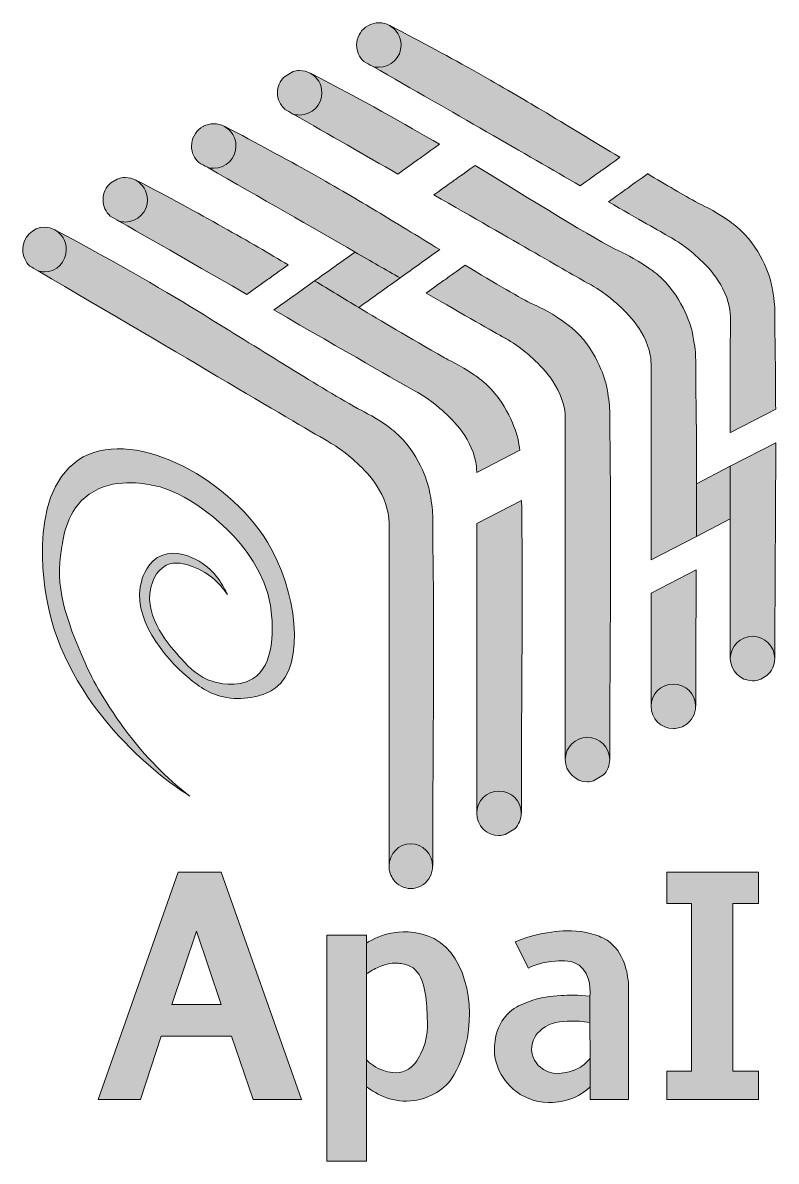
# Model space of a CAD drawing. Header units: inches. Extents: x 106.9 to 148.4, y -122.1 to -59.4.
import ezdxf

# ---------------------------------------------------------------- set-up
doc = ezdxf.new("R2010")
doc.units = ezdxf.units.IN
doc.header["$MEASUREMENT"] = 0
doc.layers.add('Layer 1', color=7, linetype='Continuous')

# ---------------------------------------------------------------- blocks, each defined once
blk = doc.blocks.new('block 3')
at = {"layer": 'Layer 1', "true_color": 0x000000}
h = blk.add_hatch(color=18, dxfattribs=at)
h.dxf.hatch_style = 2
h.paths.add_polyline_path([(117.835, -106.159), (122.273, -118.655), (119.599, -118.655), (118.421, -115.169), (114.54, -115.169), (113.408, -118.655), (111.073, -118.655), (115.482, -106.159)])
h.paths.add_polyline_path([(117.835, -113.423), (116.481, -109.394), (115.13, -113.423)])
h = blk.add_hatch(color=18, dxfattribs=at)
h.dxf.hatch_style = 2
h.paths.add_polyline_path([(147.437, -117.095), (147.437, -118.655), (142.382, -118.655), (142.382, -117.095), (143.733, -117.095), (143.733, -107.867), (142.382, -107.867), (142.382, -106.159), (147.437, -106.159), (147.437, -107.867), (146.026, -107.867), (146.026, -117.095)])
h = blk.add_hatch(color=18, dxfattribs=at)
h.dxf.hatch_style = 2
edge = h.paths.add_edge_path()
edge.add_spline(control_points=[(129.565, -109.807), (131.467, -110.816), (131.918, -113.934), (131.181, -116.125), (130.849, -117.117), (130.493, -117.617), (130.239, -117.861), (129.562, -118.51), (128.775, -118.669), (128.475, -118.715), (127.35, -118.88), (126.411, -118.383), (125.847, -117.96), (125.847, -117.96), (125.847, -116.471), (125.847, -116.471), (126.044, -116.676), (126.355, -116.93), (126.799, -117.067), (127.025, -117.134), (127.512, -117.286), (128.006, -117.067), (128.457, -116.87), (128.666, -116.474), (128.828, -116.157), (129.255, -115.321), (129.219, -114.527), (129.181, -113.892), (129.131, -113.024), (129.057, -111.74), (128.271, -111.334), (127.985, -111.186), (127.618, -111.162), (127.565, -111.158), (127.124, -111.13), (126.792, -111.26), (126.535, -111.363), (126.267, -111.472), (126.037, -111.61), (125.847, -111.751), (125.847, -111.751), (125.847, -110.057), (125.847, -110.057), (126.189, -109.835), (126.687, -109.585), (127.329, -109.482), (127.501, -109.454), (128.599, -109.292), (129.565, -109.807)], knot_values=[0, 0, 0, 0, 1, 1, 1, 2, 2, 2, 3, 3, 3, 4, 4, 4, 5, 5, 5, 6, 6, 6, 7, 7, 7, 8, 8, 8, 9, 9, 9, 10, 10, 10, 11, 11, 11, 12, 12, 12, 13, 13, 13, 14, 14, 14, 15, 15, 15, 16, 16, 16, 16], degree=3, periodic=1)
h = blk.add_hatch(color=18, dxfattribs=at)
h.dxf.hatch_style = 2
edge = h.paths.add_edge_path()
edge.add_spline(control_points=[(138.152, -114.425), (138.152, -114.425), (138.148, -112.971), (138.148, -112.971), (138.148, -112.971), (138.148, -112.95), (138.148, -112.95), (138.159, -112.841), (138.251, -111.775), (137.559, -111.275), (137.171, -110.996), (136.712, -111.017), (136.236, -111.042), (135.577, -111.073), (135.065, -111.278), (134.769, -111.423), (134.769, -111.423), (134.031, -109.983), (134.031, -109.983), (134.927, -109.609), (135.707, -109.475), (136.236, -109.422), (136.783, -109.37), (137.439, -109.31), (138.236, -109.542), (138.494, -109.616), (138.794, -109.701), (139.09, -109.895), (140.057, -110.523), (140.23, -111.804), (140.265, -112.188), (140.265, -112.188), (140.265, -118.655), (140.265, -118.655), (140.265, -118.655), (138.159, -118.655), (138.159, -118.655), (138.159, -118.655), (138.159, -117.953), (138.159, -117.953), (138.159, -117.953), (138.155, -116.39), (138.155, -116.39), (138.155, -116.39), (138.152, -114.425), (138.152, -114.425)], knot_values=[0, 0, 0, 0, 1, 1, 1, 2, 2, 2, 3, 3, 3, 4, 4, 4, 5, 5, 5, 6, 6, 6, 7, 7, 7, 8, 8, 8, 9, 9, 9, 10, 10, 10, 11, 11, 11, 12, 12, 12, 13, 13, 13, 14, 14, 14, 15, 15, 15, 15], degree=3, periodic=1)
h = blk.add_hatch(color=18, dxfattribs=at)
h.dxf.hatch_style = 2
h.paths.add_polyline_path([(125.847, -117.96), (125.847, -122.052), (123.663, -122.052), (123.663, -109.613), (125.847, -109.613), (125.847, -110.057), (125.847, -111.751), (125.847, -116.471)])
h = blk.add_hatch(color=18, dxfattribs=at)
h.dxf.hatch_style = 2
edge = h.paths.add_edge_path()
edge.add_spline(control_points=[(138.155, -116.39), (138.155, -116.39), (138.159, -117.953), (138.159, -117.953), (138.011, -118.101), (137.817, -118.263), (137.573, -118.404), (137.485, -118.457), (137.051, -118.704), (136.413, -118.785), (136.109, -118.824), (135.203, -118.926), (134.314, -118.376), (134.165, -118.284), (133.037, -117.557), (132.902, -116.157), (132.885, -115.995), (132.779, -114.696), (133.739, -113.832), (134.053, -113.55), (134.377, -113.426), (134.769, -113.275), (135.432, -113.017), (135.989, -112.975), (136.561, -112.936), (136.966, -112.908), (137.51, -112.901), (138.148, -112.971), (138.148, -112.971), (138.152, -114.425), (138.152, -114.425), (137.725, -114.347), (137.369, -114.34), (137.118, -114.347), (136.547, -114.368), (135.982, -114.39), (135.502, -114.788), (135.372, -114.898), (135.005, -115.204), (134.945, -115.716), (134.867, -116.344), (135.315, -116.795), (135.354, -116.831), (135.933, -117.395), (136.91, -117.265), (137.517, -116.933), (137.803, -116.778), (138.011, -116.577), (138.155, -116.39)], knot_values=[0, 0, 0, 0, 1, 1, 1, 2, 2, 2, 3, 3, 3, 4, 4, 4, 5, 5, 5, 6, 6, 6, 7, 7, 7, 8, 8, 8, 9, 9, 9, 10, 10, 10, 11, 11, 11, 12, 12, 12, 13, 13, 13, 14, 14, 14, 15, 15, 15, 16, 16, 16, 16], degree=3, periodic=1)
at = {"layer": 'Layer 1', "lineweight": 0}
for points in [[(117.835, -106.159), (122.273, -118.655), (119.599, -118.655), (118.421, -115.169), (114.54, -115.169), (113.408, -118.655), (111.073, -118.655), (115.482, -106.159), (117.835, -106.159)], [(147.437, -117.095), (147.437, -118.655), (142.382, -118.655), (142.382, -117.095), (143.733, -117.095), (143.733, -107.867), (142.382, -107.867), (142.382, -106.159), (147.437, -106.159), (147.437, -107.867), (146.026, -107.867), (146.026, -117.095), (147.437, -117.095)], [(117.835, -113.423), (116.481, -109.394), (115.13, -113.423), (117.835, -113.423)], [(125.847, -117.96), (125.847, -122.052), (123.663, -122.052), (123.663, -109.613), (125.847, -109.613), (125.847, -110.057), (125.847, -111.751), (125.847, -116.471), (125.847, -117.96)]]:
    blk.add_lwpolyline(points, dxfattribs=at)
for points, knots in [([(129.565, -109.807), (131.467, -110.816), (131.918, -113.934), (131.181, -116.125), (130.849, -117.117), (130.493, -117.617), (130.239, -117.861), (129.562, -118.51), (128.775, -118.669), (128.475, -118.715), (127.35, -118.88), (126.411, -118.383), (125.847, -117.96), (125.847, -117.96), (125.847, -116.471), (125.847, -116.471), (126.044, -116.676), (126.355, -116.93), (126.799, -117.067), (127.025, -117.134), (127.512, -117.286), (128.006, -117.067), (128.457, -116.87), (128.666, -116.474), (128.828, -116.157), (129.255, -115.321), (129.219, -114.527), (129.181, -113.892), (129.131, -113.024), (129.057, -111.74), (128.271, -111.334), (127.985, -111.186), (127.618, -111.162), (127.565, -111.158), (127.124, -111.13), (126.792, -111.26), (126.535, -111.363), (126.267, -111.472), (126.037, -111.61), (125.847, -111.751), (125.847, -111.751), (125.847, -110.057), (125.847, -110.057), (126.189, -109.835), (126.687, -109.585), (127.329, -109.482), (127.501, -109.454), (128.599, -109.292), (129.565, -109.807)], [0, 0, 0, 0, 1, 1, 1, 2, 2, 2, 3, 3, 3, 4, 4, 4, 5, 5, 5, 6, 6, 6, 7, 7, 7, 8, 8, 8, 9, 9, 9, 10, 10, 10, 11, 11, 11, 12, 12, 12, 13, 13, 13, 14, 14, 14, 15, 15, 15, 16, 16, 16, 16]), ([(138.152, -114.425), (138.152, -114.425), (138.148, -112.971), (138.148, -112.971), (138.148, -112.971), (138.148, -112.95), (138.148, -112.95), (138.159, -112.841), (138.251, -111.775), (137.559, -111.275), (137.171, -110.996), (136.712, -111.017), (136.236, -111.042), (135.577, -111.073), (135.065, -111.278), (134.769, -111.423), (134.769, -111.423), (134.031, -109.983), (134.031, -109.983), (134.927, -109.609), (135.707, -109.475), (136.236, -109.422), (136.783, -109.37), (137.439, -109.31), (138.236, -109.542), (138.494, -109.616), (138.794, -109.701), (139.09, -109.895), (140.057, -110.523), (140.23, -111.804), (140.265, -112.188), (140.265, -112.188), (140.265, -118.655), (140.265, -118.655), (140.265, -118.655), (138.159, -118.655), (138.159, -118.655), (138.159, -118.655), (138.159, -117.953), (138.159, -117.953), (138.159, -117.953), (138.155, -116.39), (138.155, -116.39), (138.155, -116.39), (138.152, -114.425), (138.152, -114.425)], [0, 0, 0, 0, 1, 1, 1, 2, 2, 2, 3, 3, 3, 4, 4, 4, 5, 5, 5, 6, 6, 6, 7, 7, 7, 8, 8, 8, 9, 9, 9, 10, 10, 10, 11, 11, 11, 12, 12, 12, 13, 13, 13, 14, 14, 14, 15, 15, 15, 15]), ([(138.155, -116.39), (138.155, -116.39), (138.159, -117.953), (138.159, -117.953), (138.011, -118.101), (137.817, -118.263), (137.573, -118.404), (137.485, -118.457), (137.051, -118.704), (136.413, -118.785), (136.109, -118.824), (135.203, -118.926), (134.314, -118.376), (134.165, -118.284), (133.037, -117.557), (132.902, -116.157), (132.885, -115.995), (132.779, -114.696), (133.739, -113.832), (134.053, -113.55), (134.377, -113.426), (134.769, -113.275), (135.432, -113.017), (135.989, -112.975), (136.561, -112.936), (136.966, -112.908), (137.51, -112.901), (138.148, -112.971), (138.148, -112.971), (138.152, -114.425), (138.152, -114.425), (137.725, -114.347), (137.369, -114.34), (137.118, -114.347), (136.547, -114.368), (135.982, -114.39), (135.502, -114.788), (135.372, -114.898), (135.005, -115.204), (134.945, -115.716), (134.867, -116.344), (135.315, -116.795), (135.354, -116.831), (135.933, -117.395), (136.91, -117.265), (137.517, -116.933), (137.803, -116.778), (138.011, -116.577), (138.155, -116.39)], [0, 0, 0, 0, 1, 1, 1, 2, 2, 2, 3, 3, 3, 4, 4, 4, 5, 5, 5, 6, 6, 6, 7, 7, 7, 8, 8, 8, 9, 9, 9, 10, 10, 10, 11, 11, 11, 12, 12, 12, 13, 13, 13, 14, 14, 14, 15, 15, 15, 16, 16, 16, 16])]:
    blk.add_open_spline(points, degree=3, knots=knots, dxfattribs=at)
blk = doc.blocks.new('block 2')
at = {"layer": 'Layer 1'}
blk.add_blockref('block 3', (0, 0), dxfattribs=at)
blk = doc.blocks.new('block 6')
at = {"layer": 'Layer 1', "true_color": 0x000000}
h = blk.add_hatch(color=18, dxfattribs=at)
h.dxf.hatch_style = 2
edge = h.paths.add_edge_path()
edge.add_spline(control_points=[(127.111, -59.571), (127.492, -59.779), (127.75, -60.185), (127.75, -60.647), (127.75, -61.324), (127.203, -61.871), (126.525, -61.871), (126.402, -61.871), (126.285, -61.854), (126.173, -61.818), (126.017, -61.73), (125.862, -61.642), (125.707, -61.554), (125.707, -61.55), (125.703, -61.55), (125.703, -61.55), (125.456, -61.328), (125.301, -61.007), (125.301, -60.647), (125.301, -60.245), (125.495, -59.889), (125.799, -59.666), (125.799, -59.666), (125.996, -59.546), (125.996, -59.546), (126.158, -59.465), (126.338, -59.423), (126.525, -59.423), (126.737, -59.423), (126.935, -59.476), (127.111, -59.571)], knot_values=[0, 0, 0, 0, 1, 1, 1, 2, 2, 2, 3, 3, 3, 4, 4, 4, 5, 5, 5, 6, 6, 6, 7, 7, 7, 8, 8, 8, 9, 9, 9, 10, 10, 10, 10], degree=3, periodic=1)
h = blk.add_hatch(color=18, dxfattribs=at)
h.dxf.hatch_style = 2
edge = h.paths.add_edge_path()
edge.add_spline(control_points=[(127.115, -59.561), (130.695, -61.423), (133.514, -63.042), (135.493, -64.231), (136.869, -65.053), (138.365, -65.963), (139.797, -66.821), (139.797, -66.821), (139.783, -66.842), (139.783, -66.842), (138.209, -67.967), (139.19, -67.265), (137.62, -68.387), (134.646, -66.676), (130.642, -64.372), (126.173, -61.818), (126.285, -61.854), (126.402, -61.871), (126.525, -61.871), (127.203, -61.871), (127.75, -61.324), (127.75, -60.647), (127.75, -60.185), (127.492, -59.779), (127.111, -59.571), (127.111, -59.571), (127.115, -59.561), (127.115, -59.561)], knot_values=[0, 0, 0, 0, 1, 1, 1, 2, 2, 2, 3, 3, 3, 4, 4, 4, 5, 5, 5, 6, 6, 6, 7, 7, 7, 8, 8, 8, 9, 9, 9, 9], degree=3, periodic=1)
h = blk.add_hatch(color=18, dxfattribs=at)
h.dxf.hatch_style = 2
edge = h.paths.add_edge_path()
edge.add_spline(control_points=[(122.751, -62.199), (123.132, -62.407), (123.389, -62.813), (123.389, -63.275), (123.389, -63.953), (122.842, -64.499), (122.165, -64.499), (122.038, -64.499), (121.918, -64.482), (121.802, -64.443), (121.802, -64.443), (121.798, -64.443), (121.798, -64.443), (121.646, -64.355), (121.498, -64.27), (121.347, -64.185), (121.347, -64.182), (121.343, -64.182), (121.343, -64.182), (121.096, -63.956), (120.941, -63.635), (120.941, -63.275), (120.941, -62.937), (121.078, -62.637), (121.297, -62.414), (121.297, -62.414), (121.301, -62.411), (121.301, -62.411), (121.301, -62.411), (121.802, -62.108), (121.802, -62.108), (121.918, -62.069), (122.038, -62.051), (122.165, -62.051), (122.377, -62.051), (122.574, -62.104), (122.751, -62.199)], knot_values=[0, 0, 0, 0, 1, 1, 1, 2, 2, 2, 3, 3, 3, 4, 4, 4, 5, 5, 5, 6, 6, 6, 7, 7, 7, 8, 8, 8, 9, 9, 9, 10, 10, 10, 11, 11, 11, 12, 12, 12, 12], degree=3, periodic=1)
h = blk.add_hatch(color=18, dxfattribs=at)
h.dxf.hatch_style = 2
edge = h.paths.add_edge_path()
edge.add_spline(control_points=[(122.754, -62.189), (125.629, -63.681), (128.011, -65.025), (129.863, -66.108), (128.289, -67.233), (129.132, -66.63), (127.573, -67.745), (125.785, -66.718), (123.841, -65.607), (121.802, -64.443), (121.918, -64.482), (122.038, -64.499), (122.165, -64.499), (122.842, -64.499), (123.389, -63.953), (123.389, -63.275), (123.389, -62.813), (123.132, -62.407), (122.751, -62.199), (122.751, -62.199), (122.754, -62.189), (122.754, -62.189)], knot_values=[0, 0, 0, 0, 1, 1, 1, 2, 2, 2, 3, 3, 3, 4, 4, 4, 5, 5, 5, 6, 6, 6, 7, 7, 7, 7], degree=3, periodic=1)
h = blk.add_hatch(color=18, dxfattribs=at)
h.dxf.hatch_style = 2
edge = h.paths.add_edge_path()
edge.add_spline(control_points=[(118.02, -65.127), (118.401, -65.332), (118.658, -65.738), (118.658, -66.203), (118.658, -66.881), (118.112, -67.427), (117.434, -67.427), (117.311, -67.427), (117.194, -67.41), (117.082, -67.375), (116.926, -67.286), (116.771, -67.198), (116.612, -67.106), (116.365, -66.884), (116.21, -66.563), (116.21, -66.203), (116.21, -65.794), (116.411, -65.431), (116.722, -65.208), (116.722, -65.208), (116.852, -65.127), (116.852, -65.127), (116.852, -65.127), (116.873, -65.117), (116.873, -65.117), (117.039, -65.029), (117.23, -64.979), (117.434, -64.979), (117.646, -64.979), (117.844, -65.032), (118.02, -65.127)], knot_values=[0, 0, 0, 0, 1, 1, 1, 2, 2, 2, 3, 3, 3, 4, 4, 4, 5, 5, 5, 6, 6, 6, 7, 7, 7, 8, 8, 8, 9, 9, 9, 10, 10, 10, 10], degree=3, periodic=1)
h = blk.add_hatch(color=18, dxfattribs=at)
h.dxf.hatch_style = 2
edge = h.paths.add_edge_path()
edge.add_spline(control_points=[(118.023, -65.117), (121.604, -66.976), (124.423, -68.599), (126.402, -69.788), (127.439, -70.408), (128.667, -71.16), (129.877, -71.901), (129.111, -72.447), (128.402, -72.955), (127.693, -73.463), (126.924, -73.019), (126.091, -72.543), (125.213, -72.035), (122.821, -70.662), (120.055, -69.071), (117.082, -67.375), (117.194, -67.41), (117.311, -67.427), (117.434, -67.427), (118.112, -67.427), (118.658, -66.881), (118.658, -66.203), (118.658, -65.738), (118.401, -65.332), (118.02, -65.127), (118.02, -65.127), (118.023, -65.117), (118.023, -65.117)], knot_values=[0, 0, 0, 0, 1, 1, 1, 2, 2, 2, 3, 3, 3, 4, 4, 4, 5, 5, 5, 6, 6, 6, 7, 7, 7, 8, 8, 8, 9, 9, 9, 9], degree=3, periodic=1)
h = blk.add_hatch(color=18, dxfattribs=at)
h.dxf.hatch_style = 2
edge = h.paths.add_edge_path()
edge.add_spline(control_points=[(144.02, -84.781), (144.02, -85.747), (144.016, -86.714), (144.013, -87.68), (144.013, -87.68), (141.518, -88.975), (141.518, -88.975), (141.518, -88.975), (141.518, -79.538), (141.518, -79.538), (141.518, -78.709), (141.547, -78.046), (141.473, -77.707), (141.144, -76.201), (140.086, -75.277), (139.486, -74.751), (138.876, -74.215), (138.329, -73.915), (138.209, -73.848), (137.14, -73.252), (133.937, -71.403), (129.559, -68.888), (131.108, -67.784), (130.247, -68.398), (131.821, -67.272), (134.703, -69.018), (138.576, -71.442), (139.744, -71.975), (139.899, -72.045), (140.577, -72.342), (141.391, -72.917), (141.6, -73.061), (141.772, -73.195), (141.861, -73.269), (143.169, -74.331), (143.713, -76.081), (143.773, -76.384), (144.048, -77.767), (143.956, -77.905), (143.977, -79.267), (144.009, -81.105), (144.02, -82.943), (144.02, -84.781)], knot_values=[0, 0, 0, 0, 1, 1, 1, 2, 2, 2, 3, 3, 3, 4, 4, 4, 5, 5, 5, 6, 6, 6, 7, 7, 7, 8, 8, 8, 9, 9, 9, 10, 10, 10, 11, 11, 11, 12, 12, 12, 13, 13, 13, 14, 14, 14, 14], degree=3, periodic=1)
h = blk.add_hatch(color=18, dxfattribs=at)
h.dxf.hatch_style = 2
edge = h.paths.add_edge_path()
edge.add_spline(control_points=[(113.148, -68.084), (113.529, -68.292), (113.787, -68.697), (113.787, -69.16), (113.787, -69.837), (113.24, -70.384), (112.562, -70.384), (112.439, -70.384), (112.323, -70.366), (112.21, -70.331), (112.054, -70.243), (111.896, -70.151), (111.74, -70.063), (111.494, -69.84), (111.338, -69.519), (111.338, -69.16), (111.338, -68.789), (111.504, -68.454), (111.769, -68.235), (111.769, -68.235), (112.118, -68.02), (112.118, -68.02), (112.256, -67.964), (112.407, -67.935), (112.562, -67.935), (112.774, -67.935), (112.972, -67.988), (113.148, -68.084)], knot_values=[0, 0, 0, 0, 1, 1, 1, 2, 2, 2, 3, 3, 3, 4, 4, 4, 5, 5, 5, 6, 6, 6, 7, 7, 7, 8, 8, 8, 9, 9, 9, 9], degree=3, periodic=1)
h = blk.add_hatch(color=18, dxfattribs=at)
h.dxf.hatch_style = 2
edge = h.paths.add_edge_path()
edge.add_spline(control_points=[(113.152, -68.073), (116.732, -69.936), (119.551, -71.555), (121.53, -72.744), (119.953, -73.869), (120.832, -73.241), (119.255, -74.367), (117.124, -73.142), (114.743, -71.777), (112.21, -70.331), (112.323, -70.366), (112.439, -70.384), (112.562, -70.384), (113.24, -70.384), (113.787, -69.837), (113.787, -69.16), (113.787, -68.697), (113.529, -68.292), (113.148, -68.084), (113.148, -68.084), (113.152, -68.073), (113.152, -68.073)], knot_values=[0, 0, 0, 0, 1, 1, 1, 2, 2, 2, 3, 3, 3, 4, 4, 4, 5, 5, 5, 6, 6, 6, 7, 7, 7, 7], degree=3, periodic=1)
h = blk.add_hatch(color=18, dxfattribs=at)
h.dxf.hatch_style = 2
edge = h.paths.add_edge_path()
edge.add_spline(control_points=[(148.376, -80.685), (148.376, -80.685), (145.882, -81.972), (145.882, -81.972), (145.882, -81.972), (145.879, -81.972), (145.879, -81.972), (145.879, -81.972), (145.879, -76.91), (145.879, -76.91), (145.879, -76.081), (145.907, -75.414), (145.833, -75.079), (145.505, -73.573), (144.446, -72.645), (143.85, -72.123), (143.236, -71.587), (142.69, -71.287), (142.57, -71.22), (141.998, -70.899), (140.813, -70.221), (139.165, -69.272), (140.742, -68.147), (139.716, -68.881), (141.293, -67.756), (141.293, -67.756), (141.31, -67.724), (141.31, -67.724), (142.34, -68.338), (143.296, -68.895), (144.104, -69.347), (144.252, -69.428), (144.937, -69.71), (145.752, -70.285), (145.96, -70.433), (146.133, -70.567), (146.221, -70.638), (147.53, -71.703), (148.073, -73.453), (148.133, -73.756), (148.408, -75.136), (148.316, -75.277), (148.338, -76.635), (148.359, -77.986), (148.373, -79.334), (148.376, -80.685)], knot_values=[0, 0, 0, 0, 1, 1, 1, 2, 2, 2, 3, 3, 3, 4, 4, 4, 5, 5, 5, 6, 6, 6, 7, 7, 7, 8, 8, 8, 9, 9, 9, 10, 10, 10, 11, 11, 11, 12, 12, 12, 13, 13, 13, 14, 14, 14, 15, 15, 15, 15], degree=3, periodic=1)
h = blk.add_hatch(color=18, dxfattribs=at)
h.dxf.hatch_style = 2
edge = h.paths.add_edge_path()
edge.add_spline(control_points=[(108.689, -70.818), (109.063, -71.026), (109.317, -71.431), (109.317, -71.897), (109.317, -72.578), (108.781, -73.128), (108.117, -73.128), (107.994, -73.128), (107.874, -73.111), (107.761, -73.072), (107.613, -72.984), (107.461, -72.896), (107.31, -72.807), (107.07, -72.585), (106.918, -72.261), (106.918, -71.897), (106.918, -71.22), (107.454, -70.669), (108.117, -70.669), (108.326, -70.669), (108.52, -70.722), (108.689, -70.818)], knot_values=[0, 0, 0, 0, 1, 1, 1, 2, 2, 2, 3, 3, 3, 4, 4, 4, 5, 5, 5, 6, 6, 6, 7, 7, 7, 7], degree=3, periodic=1)
h = blk.add_hatch(color=18, dxfattribs=at)
h.dxf.hatch_style = 2
edge = h.paths.add_edge_path()
edge.add_spline(control_points=[(108.692, -70.811), (112.206, -72.677), (114.965, -74.307), (116.905, -75.499), (119.763, -77.256), (122.98, -79.281), (125.347, -80.639), (125.492, -80.724), (126.162, -81.009), (126.963, -81.584), (127.164, -81.733), (127.337, -81.87), (127.421, -81.941), (128.702, -83.01), (129.238, -84.766), (129.295, -85.073), (129.566, -86.46), (129.475, -86.601), (129.499, -87.97), (129.58, -93.071), (129.513, -98.172), (129.499, -103.273), (129.496, -104.014), (129.496, -104.61), (129.499, -104.938), (129.499, -104.938), (129.499, -105.82), (129.499, -105.82), (129.499, -105.82), (129.485, -105.82), (129.485, -105.82), (129.485, -105.139), (128.949, -104.589), (128.286, -104.589), (127.623, -104.589), (127.086, -105.139), (127.086, -105.82), (127.086, -105.82), (127.086, -88.245), (127.086, -88.245), (127.086, -87.412), (127.115, -86.742), (127.04, -86.403), (126.719, -84.89), (125.682, -83.959), (125.097, -83.433), (124.493, -82.893), (123.961, -82.593), (123.844, -82.523), (122.243, -81.609), (115.766, -77.757), (107.761, -73.072), (107.874, -73.111), (107.994, -73.128), (108.117, -73.128), (108.781, -73.128), (109.317, -72.578), (109.317, -71.897), (109.317, -71.431), (109.063, -71.026), (108.689, -70.818), (108.689, -70.818), (108.692, -70.811), (108.692, -70.811)], knot_values=[0, 0, 0, 0, 1, 1, 1, 2, 2, 2, 3, 3, 3, 4, 4, 4, 5, 5, 5, 6, 6, 6, 7, 7, 7, 8, 8, 8, 9, 9, 9, 10, 10, 10, 11, 11, 11, 12, 12, 12, 13, 13, 13, 14, 14, 14, 15, 15, 15, 16, 16, 16, 17, 17, 17, 18, 18, 18, 19, 19, 19, 20, 20, 20, 21, 21, 21, 21], degree=3, periodic=1)
h = blk.add_hatch(color=18, dxfattribs=at)
h.dxf.hatch_style = 2
edge = h.paths.add_edge_path()
edge.add_spline(control_points=[(125.213, -72.035), (126.091, -72.543), (126.924, -73.019), (127.693, -73.463), (126.956, -73.989), (126.218, -74.515), (125.421, -75.086), (124.589, -74.585), (123.823, -74.123), (122.987, -73.622), (123.707, -73.111), (124.426, -72.596), (125.213, -72.035)], knot_values=[0, 0, 0, 0, 1, 1, 1, 2, 2, 2, 3, 3, 3, 4, 4, 4, 4], degree=3, periodic=1)
h = blk.add_hatch(color=18, dxfattribs=at)
h.dxf.hatch_style = 2
edge = h.paths.add_edge_path()
edge.add_spline(control_points=[(139.247, -99.075), (139.247, -99.075), (139.247, -99.954), (139.247, -99.954), (139.247, -99.954), (139.236, -99.954), (139.236, -99.954), (139.236, -99.276), (138.689, -98.729), (138.012, -98.729), (137.334, -98.729), (136.788, -99.276), (136.788, -99.954), (136.788, -99.954), (136.788, -82.466), (136.788, -82.466), (136.788, -81.637), (136.816, -80.971), (136.742, -80.635), (136.414, -79.129), (135.355, -78.201), (134.759, -77.679), (134.145, -77.143), (133.599, -76.843), (133.479, -76.776), (132.801, -76.402), (131.27, -75.52), (129.132, -74.289), (130.713, -73.164), (129.704, -73.883), (131.281, -72.754), (132.932, -73.756), (134.378, -74.614), (135.013, -74.903), (135.168, -74.97), (135.846, -75.266), (136.661, -75.841), (136.869, -75.989), (137.042, -76.123), (137.13, -76.194), (138.439, -77.256), (138.982, -79.009), (139.042, -79.313), (139.317, -80.692), (139.225, -80.833), (139.247, -82.191), (139.331, -87.268), (139.264, -92.344), (139.247, -97.421), (139.247, -98.158), (139.247, -98.751), (139.247, -99.075)], knot_values=[0, 0, 0, 0, 1, 1, 1, 2, 2, 2, 3, 3, 3, 4, 4, 4, 5, 5, 5, 6, 6, 6, 7, 7, 7, 8, 8, 8, 9, 9, 9, 10, 10, 10, 11, 11, 11, 12, 12, 12, 13, 13, 13, 14, 14, 14, 15, 15, 15, 16, 16, 16, 17, 17, 17, 17], degree=3, periodic=1)
h = blk.add_hatch(color=18, dxfattribs=at)
h.dxf.hatch_style = 2
edge = h.paths.add_edge_path()
edge.add_spline(control_points=[(125.421, -75.086), (126.681, -75.838), (128.095, -76.674), (130.145, -77.859), (130.29, -77.944), (130.974, -78.226), (131.789, -78.801), (131.997, -78.946), (132.17, -79.08), (132.262, -79.154), (133.567, -80.216), (134.11, -81.965), (134.17, -82.269), (134.223, -82.526), (134.262, -82.742), (134.29, -82.929), (134.29, -82.929), (131.923, -84.156), (131.923, -84.156), (131.923, -84.156), (131.916, -84.156), (131.916, -84.156), (131.912, -83.92), (131.902, -83.729), (131.87, -83.592), (131.542, -82.085), (130.484, -81.161), (129.887, -80.635), (129.274, -80.099), (128.727, -79.799), (128.607, -79.732), (127.601, -79.171), (124.719, -77.51), (120.747, -75.224), (121.537, -74.659), (122.264, -74.144), (122.987, -73.622), (123.823, -74.123), (124.589, -74.585), (125.421, -75.086)], knot_values=[0, 0, 0, 0, 1, 1, 1, 2, 2, 2, 3, 3, 3, 4, 4, 4, 5, 5, 5, 6, 6, 6, 7, 7, 7, 8, 8, 8, 9, 9, 9, 10, 10, 10, 11, 11, 11, 12, 12, 12, 13, 13, 13, 13], degree=3, periodic=1)
h = blk.add_hatch(color=18, dxfattribs=at)
h.dxf.hatch_style = 2
edge = h.paths.add_edge_path()
edge.add_spline(control_points=[(148.327, -94.397), (148.327, -93.72), (147.78, -93.173), (147.103, -93.173), (146.426, -93.173), (145.879, -93.72), (145.879, -94.397), (145.879, -94.397), (145.879, -88.545), (145.879, -88.545), (145.879, -88.545), (145.879, -86.717), (145.879, -86.717), (145.879, -86.717), (145.879, -83.818), (145.879, -83.818), (145.879, -83.818), (148.38, -82.523), (148.38, -82.523), (148.38, -85.638), (148.348, -88.749), (148.338, -91.864), (148.338, -92.602), (148.338, -93.194), (148.338, -93.519), (148.338, -93.519), (148.338, -94.397), (148.338, -94.397), (148.338, -94.397), (148.327, -94.397), (148.327, -94.397)], knot_values=[0, 0, 0, 0, 1, 1, 1, 2, 2, 2, 3, 3, 3, 4, 4, 4, 5, 5, 5, 6, 6, 6, 7, 7, 7, 8, 8, 8, 9, 9, 9, 10, 10, 10, 10], degree=3, periodic=1)
h = blk.add_hatch(color=18, dxfattribs=at)
h.dxf.hatch_style = 2
edge = h.paths.add_edge_path()
edge.add_spline(control_points=[(145.879, -83.818), (145.879, -83.818), (145.879, -86.717), (145.879, -86.717), (145.879, -86.717), (144.013, -87.68), (144.013, -87.68), (144.016, -86.714), (144.02, -85.747), (144.02, -84.781), (144.02, -84.781), (145.879, -83.818), (145.879, -83.818)], knot_values=[0, 0, 0, 0, 1, 1, 1, 2, 2, 2, 3, 3, 3, 4, 4, 4, 4], degree=3, periodic=1)
h = blk.add_hatch(color=18, dxfattribs=at)
h.dxf.hatch_style = 2
edge = h.paths.add_edge_path()
edge.add_spline(control_points=[(133.14, -101.686), (132.463, -101.686), (131.916, -102.233), (131.916, -102.91), (131.916, -102.91), (131.916, -86.978), (131.916, -86.978), (131.916, -86.978), (134.385, -85.698), (134.385, -85.698), (134.456, -90.587), (134.392, -95.484), (134.378, -100.377), (134.375, -101.114), (134.375, -101.707), (134.378, -102.035), (134.378, -102.035), (134.378, -102.91), (134.378, -102.91), (134.378, -102.91), (134.364, -102.91), (134.364, -102.91), (134.364, -102.233), (133.817, -101.686), (133.14, -101.686)], knot_values=[0, 0, 0, 0, 1, 1, 1, 2, 2, 2, 3, 3, 3, 4, 4, 4, 5, 5, 5, 6, 6, 6, 7, 7, 7, 8, 8, 8, 8], degree=3, periodic=1)
h = blk.add_hatch(color=18, dxfattribs=at)
h.dxf.hatch_style = 2
edge = h.paths.add_edge_path()
edge.add_spline(control_points=[(143.977, -94.493), (143.977, -95.233), (143.977, -95.823), (143.977, -96.151), (143.977, -96.151), (143.977, -97.026), (143.977, -97.026), (143.977, -97.026), (143.967, -97.026), (143.967, -97.026), (143.967, -96.352), (143.416, -95.801), (142.743, -95.801), (142.065, -95.801), (141.518, -96.352), (141.518, -97.026), (141.518, -97.026), (141.518, -90.799), (141.518, -90.799), (141.518, -90.799), (141.522, -90.799), (141.522, -90.799), (141.522, -90.799), (144.002, -89.515), (144.002, -89.515), (143.995, -91.176), (143.984, -92.835), (143.977, -94.493)], knot_values=[0, 0, 0, 0, 1, 1, 1, 2, 2, 2, 3, 3, 3, 4, 4, 4, 5, 5, 5, 6, 6, 6, 7, 7, 7, 8, 8, 8, 9, 9, 9, 9], degree=3, periodic=1)
h = blk.add_hatch(color=18, dxfattribs=at)
h.dxf.hatch_style = 2
edge = h.paths.add_edge_path()
edge.add_spline(control_points=[(147.103, -93.173), (147.78, -93.173), (148.327, -93.72), (148.327, -94.397), (148.327, -94.771), (148.158, -95.106), (147.893, -95.332), (147.893, -95.332), (147.883, -95.339), (147.883, -95.339), (147.883, -95.339), (147.565, -95.53), (147.565, -95.53), (147.424, -95.59), (147.265, -95.621), (147.103, -95.621), (146.426, -95.621), (145.879, -95.071), (145.879, -94.397), (145.879, -93.72), (146.426, -93.173), (147.103, -93.173)], knot_values=[0, 0, 0, 0, 1, 1, 1, 2, 2, 2, 3, 3, 3, 4, 4, 4, 5, 5, 5, 6, 6, 6, 7, 7, 7, 7], degree=3, periodic=1)
h = blk.add_hatch(color=18, dxfattribs=at)
h.dxf.hatch_style = 2
edge = h.paths.add_edge_path()
edge.add_spline(control_points=[(142.743, -95.801), (143.416, -95.801), (143.967, -96.352), (143.967, -97.026), (143.967, -97.449), (143.752, -97.823), (143.427, -98.042), (143.229, -98.172), (142.997, -98.25), (142.743, -98.25), (142.065, -98.25), (141.518, -97.703), (141.518, -97.026), (141.518, -96.352), (142.065, -95.801), (142.743, -95.801)], knot_values=[0, 0, 0, 0, 1, 1, 1, 2, 2, 2, 3, 3, 3, 4, 4, 4, 5, 5, 5, 5], degree=3, periodic=1)
h = blk.add_hatch(color=18, dxfattribs=at)
h.dxf.hatch_style = 2
edge = h.paths.add_edge_path()
edge.add_spline(control_points=[(138.012, -98.729), (138.689, -98.729), (139.236, -99.276), (139.236, -99.954), (139.236, -100.282), (139.105, -100.582), (138.894, -100.8), (138.894, -100.8), (138.354, -101.128), (138.354, -101.128), (138.248, -101.16), (138.132, -101.178), (138.012, -101.178), (137.334, -101.178), (136.788, -100.627), (136.788, -99.954), (136.788, -99.276), (137.334, -98.729), (138.012, -98.729)], knot_values=[0, 0, 0, 0, 1, 1, 1, 2, 2, 2, 3, 3, 3, 4, 4, 4, 5, 5, 5, 6, 6, 6, 6], degree=3, periodic=1)
h = blk.add_hatch(color=18, dxfattribs=at)
h.dxf.hatch_style = 2
edge = h.paths.add_edge_path()
edge.add_spline(control_points=[(133.14, -101.686), (133.817, -101.686), (134.364, -102.233), (134.364, -102.91), (134.364, -103.238), (134.234, -103.538), (134.022, -103.757), (134.022, -103.757), (133.489, -104.081), (133.489, -104.081), (133.38, -104.116), (133.263, -104.134), (133.14, -104.134), (132.463, -104.134), (131.916, -103.587), (131.916, -102.91), (131.916, -102.233), (132.463, -101.686), (133.14, -101.686)], knot_values=[0, 0, 0, 0, 1, 1, 1, 2, 2, 2, 3, 3, 3, 4, 4, 4, 5, 5, 5, 6, 6, 6, 6], degree=3, periodic=1)
h = blk.add_hatch(color=18, dxfattribs=at)
h.dxf.hatch_style = 2
edge = h.paths.add_edge_path()
edge.add_spline(control_points=[(128.286, -104.589), (128.949, -104.589), (129.485, -105.139), (129.485, -105.82), (129.485, -106.233), (129.284, -106.6), (128.977, -106.822), (128.977, -106.822), (128.815, -106.921), (128.815, -106.921), (128.656, -107.002), (128.476, -107.048), (128.286, -107.048), (127.898, -107.048), (127.552, -106.861), (127.34, -106.568), (127.178, -106.36), (127.086, -106.102), (127.086, -105.82), (127.086, -105.139), (127.623, -104.589), (128.286, -104.589)], knot_values=[0, 0, 0, 0, 1, 1, 1, 2, 2, 2, 3, 3, 3, 4, 4, 4, 5, 5, 5, 6, 6, 6, 7, 7, 7, 7], degree=3, periodic=1)
at = {"layer": 'Layer 1', "lineweight": 0}
for points, knots in [([(127.111, -59.571), (127.492, -59.779), (127.75, -60.185), (127.75, -60.647), (127.75, -61.324), (127.203, -61.871), (126.525, -61.871), (126.402, -61.871), (126.285, -61.854), (126.173, -61.818), (126.017, -61.73), (125.862, -61.642), (125.707, -61.554), (125.707, -61.55), (125.703, -61.55), (125.703, -61.55), (125.456, -61.328), (125.301, -61.007), (125.301, -60.647), (125.301, -60.245), (125.495, -59.889), (125.799, -59.666), (125.799, -59.666), (125.996, -59.546), (125.996, -59.546), (126.158, -59.465), (126.338, -59.423), (126.525, -59.423), (126.737, -59.423), (126.935, -59.476), (127.111, -59.571)], [0, 0, 0, 0, 1, 1, 1, 2, 2, 2, 3, 3, 3, 4, 4, 4, 5, 5, 5, 6, 6, 6, 7, 7, 7, 8, 8, 8, 9, 9, 9, 10, 10, 10, 10]), ([(127.115, -59.561), (130.695, -61.423), (133.514, -63.042), (135.493, -64.231), (136.869, -65.053), (138.365, -65.963), (139.797, -66.821), (139.797, -66.821), (139.783, -66.842), (139.783, -66.842), (138.209, -67.967), (139.19, -67.265), (137.62, -68.387), (134.646, -66.676), (130.642, -64.372), (126.173, -61.818), (126.285, -61.854), (126.402, -61.871), (126.525, -61.871), (127.203, -61.871), (127.75, -61.324), (127.75, -60.647), (127.75, -60.185), (127.492, -59.779), (127.111, -59.571), (127.111, -59.571), (127.115, -59.561), (127.115, -59.561)], [0, 0, 0, 0, 1, 1, 1, 2, 2, 2, 3, 3, 3, 4, 4, 4, 5, 5, 5, 6, 6, 6, 7, 7, 7, 8, 8, 8, 9, 9, 9, 9]), ([(122.751, -62.199), (123.132, -62.407), (123.389, -62.813), (123.389, -63.275), (123.389, -63.953), (122.842, -64.499), (122.165, -64.499), (122.038, -64.499), (121.918, -64.482), (121.802, -64.443), (121.802, -64.443), (121.798, -64.443), (121.798, -64.443), (121.646, -64.355), (121.498, -64.27), (121.347, -64.185), (121.347, -64.182), (121.343, -64.182), (121.343, -64.182), (121.096, -63.956), (120.941, -63.635), (120.941, -63.275), (120.941, -62.937), (121.078, -62.637), (121.297, -62.414), (121.297, -62.414), (121.301, -62.411), (121.301, -62.411), (121.301, -62.411), (121.802, -62.108), (121.802, -62.108), (121.918, -62.069), (122.038, -62.051), (122.165, -62.051), (122.377, -62.051), (122.574, -62.104), (122.751, -62.199)], [0, 0, 0, 0, 1, 1, 1, 2, 2, 2, 3, 3, 3, 4, 4, 4, 5, 5, 5, 6, 6, 6, 7, 7, 7, 8, 8, 8, 9, 9, 9, 10, 10, 10, 11, 11, 11, 12, 12, 12, 12]), ([(122.754, -62.189), (125.629, -63.681), (128.011, -65.025), (129.863, -66.108), (128.289, -67.233), (129.132, -66.63), (127.573, -67.745), (125.785, -66.718), (123.841, -65.607), (121.802, -64.443), (121.918, -64.482), (122.038, -64.499), (122.165, -64.499), (122.842, -64.499), (123.389, -63.953), (123.389, -63.275), (123.389, -62.813), (123.132, -62.407), (122.751, -62.199), (122.751, -62.199), (122.754, -62.189), (122.754, -62.189)], [0, 0, 0, 0, 1, 1, 1, 2, 2, 2, 3, 3, 3, 4, 4, 4, 5, 5, 5, 6, 6, 6, 7, 7, 7, 7]), ([(118.02, -65.127), (118.401, -65.332), (118.658, -65.738), (118.658, -66.203), (118.658, -66.881), (118.112, -67.427), (117.434, -67.427), (117.311, -67.427), (117.194, -67.41), (117.082, -67.375), (116.926, -67.286), (116.771, -67.198), (116.612, -67.106), (116.365, -66.884), (116.21, -66.563), (116.21, -66.203), (116.21, -65.794), (116.411, -65.431), (116.722, -65.208), (116.722, -65.208), (116.852, -65.127), (116.852, -65.127), (116.852, -65.127), (116.873, -65.117), (116.873, -65.117), (117.039, -65.029), (117.23, -64.979), (117.434, -64.979), (117.646, -64.979), (117.844, -65.032), (118.02, -65.127)], [0, 0, 0, 0, 1, 1, 1, 2, 2, 2, 3, 3, 3, 4, 4, 4, 5, 5, 5, 6, 6, 6, 7, 7, 7, 8, 8, 8, 9, 9, 9, 10, 10, 10, 10]), ([(118.023, -65.117), (121.604, -66.976), (124.423, -68.599), (126.402, -69.788), (127.439, -70.408), (128.667, -71.16), (129.877, -71.901), (129.111, -72.447), (128.402, -72.955), (127.693, -73.463), (126.924, -73.019), (126.091, -72.543), (125.213, -72.035), (122.821, -70.662), (120.055, -69.071), (117.082, -67.375), (117.194, -67.41), (117.311, -67.427), (117.434, -67.427), (118.112, -67.427), (118.658, -66.881), (118.658, -66.203), (118.658, -65.738), (118.401, -65.332), (118.02, -65.127), (118.02, -65.127), (118.023, -65.117), (118.023, -65.117)], [0, 0, 0, 0, 1, 1, 1, 2, 2, 2, 3, 3, 3, 4, 4, 4, 5, 5, 5, 6, 6, 6, 7, 7, 7, 8, 8, 8, 9, 9, 9, 9]), ([(144.02, -84.781), (144.02, -85.747), (144.016, -86.714), (144.013, -87.68), (144.013, -87.68), (141.518, -88.975), (141.518, -88.975), (141.518, -88.975), (141.518, -79.538), (141.518, -79.538), (141.518, -78.709), (141.547, -78.046), (141.473, -77.707), (141.144, -76.201), (140.086, -75.277), (139.486, -74.751), (138.876, -74.215), (138.329, -73.915), (138.209, -73.848), (137.14, -73.252), (133.937, -71.403), (129.559, -68.888), (131.108, -67.784), (130.247, -68.398), (131.821, -67.272), (134.703, -69.018), (138.576, -71.442), (139.744, -71.975), (139.899, -72.045), (140.577, -72.342), (141.391, -72.917), (141.6, -73.061), (141.772, -73.195), (141.861, -73.269), (143.169, -74.331), (143.713, -76.081), (143.773, -76.384), (144.048, -77.767), (143.956, -77.905), (143.977, -79.267), (144.009, -81.105), (144.02, -82.943), (144.02, -84.781)], [0, 0, 0, 0, 1, 1, 1, 2, 2, 2, 3, 3, 3, 4, 4, 4, 5, 5, 5, 6, 6, 6, 7, 7, 7, 8, 8, 8, 9, 9, 9, 10, 10, 10, 11, 11, 11, 12, 12, 12, 13, 13, 13, 14, 14, 14, 14]), ([(113.148, -68.084), (113.529, -68.292), (113.787, -68.697), (113.787, -69.16), (113.787, -69.837), (113.24, -70.384), (112.562, -70.384), (112.439, -70.384), (112.323, -70.366), (112.21, -70.331), (112.054, -70.243), (111.896, -70.151), (111.74, -70.063), (111.494, -69.84), (111.338, -69.519), (111.338, -69.16), (111.338, -68.789), (111.504, -68.454), (111.769, -68.235), (111.769, -68.235), (112.118, -68.02), (112.118, -68.02), (112.256, -67.964), (112.407, -67.935), (112.562, -67.935), (112.774, -67.935), (112.972, -67.988), (113.148, -68.084)], [0, 0, 0, 0, 1, 1, 1, 2, 2, 2, 3, 3, 3, 4, 4, 4, 5, 5, 5, 6, 6, 6, 7, 7, 7, 8, 8, 8, 9, 9, 9, 9]), ([(113.152, -68.073), (116.732, -69.936), (119.551, -71.555), (121.53, -72.744), (119.953, -73.869), (120.832, -73.241), (119.255, -74.367), (117.124, -73.142), (114.743, -71.777), (112.21, -70.331), (112.323, -70.366), (112.439, -70.384), (112.562, -70.384), (113.24, -70.384), (113.787, -69.837), (113.787, -69.16), (113.787, -68.697), (113.529, -68.292), (113.148, -68.084), (113.148, -68.084), (113.152, -68.073), (113.152, -68.073)], [0, 0, 0, 0, 1, 1, 1, 2, 2, 2, 3, 3, 3, 4, 4, 4, 5, 5, 5, 6, 6, 6, 7, 7, 7, 7]), ([(148.376, -80.685), (148.376, -80.685), (145.882, -81.972), (145.882, -81.972), (145.882, -81.972), (145.879, -81.972), (145.879, -81.972), (145.879, -81.972), (145.879, -76.91), (145.879, -76.91), (145.879, -76.081), (145.907, -75.414), (145.833, -75.079), (145.505, -73.573), (144.446, -72.645), (143.85, -72.123), (143.236, -71.587), (142.69, -71.287), (142.57, -71.22), (141.998, -70.899), (140.813, -70.221), (139.165, -69.272), (140.742, -68.147), (139.716, -68.881), (141.293, -67.756), (141.293, -67.756), (141.31, -67.724), (141.31, -67.724), (142.34, -68.338), (143.296, -68.895), (144.104, -69.347), (144.252, -69.428), (144.937, -69.71), (145.752, -70.285), (145.96, -70.433), (146.133, -70.567), (146.221, -70.638), (147.53, -71.703), (148.073, -73.453), (148.133, -73.756), (148.408, -75.136), (148.316, -75.277), (148.338, -76.635), (148.359, -77.986), (148.373, -79.334), (148.376, -80.685)], [0, 0, 0, 0, 1, 1, 1, 2, 2, 2, 3, 3, 3, 4, 4, 4, 5, 5, 5, 6, 6, 6, 7, 7, 7, 8, 8, 8, 9, 9, 9, 10, 10, 10, 11, 11, 11, 12, 12, 12, 13, 13, 13, 14, 14, 14, 15, 15, 15, 15]), ([(108.689, -70.818), (109.063, -71.026), (109.317, -71.431), (109.317, -71.897), (109.317, -72.578), (108.781, -73.128), (108.117, -73.128), (107.994, -73.128), (107.874, -73.111), (107.761, -73.072), (107.613, -72.984), (107.461, -72.896), (107.31, -72.807), (107.07, -72.585), (106.918, -72.261), (106.918, -71.897), (106.918, -71.22), (107.454, -70.669), (108.117, -70.669), (108.326, -70.669), (108.52, -70.722), (108.689, -70.818)], [0, 0, 0, 0, 1, 1, 1, 2, 2, 2, 3, 3, 3, 4, 4, 4, 5, 5, 5, 6, 6, 6, 7, 7, 7, 7]), ([(108.692, -70.811), (112.206, -72.677), (114.965, -74.307), (116.905, -75.499), (119.763, -77.256), (122.98, -79.281), (125.347, -80.639), (125.492, -80.724), (126.162, -81.009), (126.963, -81.584), (127.164, -81.733), (127.337, -81.87), (127.421, -81.941), (128.702, -83.01), (129.238, -84.766), (129.295, -85.073), (129.566, -86.46), (129.475, -86.601), (129.499, -87.97), (129.58, -93.071), (129.513, -98.172), (129.499, -103.273), (129.496, -104.014), (129.496, -104.61), (129.499, -104.938), (129.499, -104.938), (129.499, -105.82), (129.499, -105.82), (129.499, -105.82), (129.485, -105.82), (129.485, -105.82), (129.485, -105.139), (128.949, -104.589), (128.286, -104.589), (127.623, -104.589), (127.086, -105.139), (127.086, -105.82), (127.086, -105.82), (127.086, -88.245), (127.086, -88.245), (127.086, -87.412), (127.115, -86.742), (127.04, -86.403), (126.719, -84.89), (125.682, -83.959), (125.097, -83.433), (124.493, -82.893), (123.961, -82.593), (123.844, -82.523), (122.243, -81.609), (115.766, -77.757), (107.761, -73.072), (107.874, -73.111), (107.994, -73.128), (108.117, -73.128), (108.781, -73.128), (109.317, -72.578), (109.317, -71.897), (109.317, -71.431), (109.063, -71.026), (108.689, -70.818), (108.689, -70.818), (108.692, -70.811), (108.692, -70.811)], [0, 0, 0, 0, 1, 1, 1, 2, 2, 2, 3, 3, 3, 4, 4, 4, 5, 5, 5, 6, 6, 6, 7, 7, 7, 8, 8, 8, 9, 9, 9, 10, 10, 10, 11, 11, 11, 12, 12, 12, 13, 13, 13, 14, 14, 14, 15, 15, 15, 16, 16, 16, 17, 17, 17, 18, 18, 18, 19, 19, 19, 20, 20, 20, 21, 21, 21, 21]), ([(125.213, -72.035), (126.091, -72.543), (126.924, -73.019), (127.693, -73.463), (126.956, -73.989), (126.218, -74.515), (125.421, -75.086), (124.589, -74.585), (123.823, -74.123), (122.987, -73.622), (123.707, -73.111), (124.426, -72.596), (125.213, -72.035)], [0, 0, 0, 0, 1, 1, 1, 2, 2, 2, 3, 3, 3, 4, 4, 4, 4]), ([(139.247, -99.075), (139.247, -99.075), (139.247, -99.954), (139.247, -99.954), (139.247, -99.954), (139.236, -99.954), (139.236, -99.954), (139.236, -99.276), (138.689, -98.729), (138.012, -98.729), (137.334, -98.729), (136.788, -99.276), (136.788, -99.954), (136.788, -99.954), (136.788, -82.466), (136.788, -82.466), (136.788, -81.637), (136.816, -80.971), (136.742, -80.635), (136.414, -79.129), (135.355, -78.201), (134.759, -77.679), (134.145, -77.143), (133.599, -76.843), (133.479, -76.776), (132.801, -76.402), (131.27, -75.52), (129.132, -74.289), (130.713, -73.164), (129.704, -73.883), (131.281, -72.754), (132.932, -73.756), (134.378, -74.614), (135.013, -74.903), (135.168, -74.97), (135.846, -75.266), (136.661, -75.841), (136.869, -75.989), (137.042, -76.123), (137.13, -76.194), (138.439, -77.256), (138.982, -79.009), (139.042, -79.313), (139.317, -80.692), (139.225, -80.833), (139.247, -82.191), (139.331, -87.268), (139.264, -92.344), (139.247, -97.421), (139.247, -98.158), (139.247, -98.751), (139.247, -99.075)], [0, 0, 0, 0, 1, 1, 1, 2, 2, 2, 3, 3, 3, 4, 4, 4, 5, 5, 5, 6, 6, 6, 7, 7, 7, 8, 8, 8, 9, 9, 9, 10, 10, 10, 11, 11, 11, 12, 12, 12, 13, 13, 13, 14, 14, 14, 15, 15, 15, 16, 16, 16, 17, 17, 17, 17]), ([(125.421, -75.086), (126.681, -75.838), (128.095, -76.674), (130.145, -77.859), (130.29, -77.944), (130.974, -78.226), (131.789, -78.801), (131.997, -78.946), (132.17, -79.08), (132.262, -79.154), (133.567, -80.216), (134.11, -81.965), (134.17, -82.269), (134.223, -82.526), (134.262, -82.742), (134.29, -82.929), (134.29, -82.929), (131.923, -84.156), (131.923, -84.156), (131.923, -84.156), (131.916, -84.156), (131.916, -84.156), (131.912, -83.92), (131.902, -83.729), (131.87, -83.592), (131.542, -82.085), (130.484, -81.161), (129.887, -80.635), (129.274, -80.099), (128.727, -79.799), (128.607, -79.732), (127.601, -79.171), (124.719, -77.51), (120.747, -75.224), (121.537, -74.659), (122.264, -74.144), (122.987, -73.622), (123.823, -74.123), (124.589, -74.585), (125.421, -75.086)], [0, 0, 0, 0, 1, 1, 1, 2, 2, 2, 3, 3, 3, 4, 4, 4, 5, 5, 5, 6, 6, 6, 7, 7, 7, 8, 8, 8, 9, 9, 9, 10, 10, 10, 11, 11, 11, 12, 12, 12, 13, 13, 13, 13]), ([(148.327, -94.397), (148.327, -93.72), (147.78, -93.173), (147.103, -93.173), (146.426, -93.173), (145.879, -93.72), (145.879, -94.397), (145.879, -94.397), (145.879, -88.545), (145.879, -88.545), (145.879, -88.545), (145.879, -86.717), (145.879, -86.717), (145.879, -86.717), (145.879, -83.818), (145.879, -83.818), (145.879, -83.818), (148.38, -82.523), (148.38, -82.523), (148.38, -85.638), (148.348, -88.749), (148.338, -91.864), (148.338, -92.602), (148.338, -93.194), (148.338, -93.519), (148.338, -93.519), (148.338, -94.397), (148.338, -94.397), (148.338, -94.397), (148.327, -94.397), (148.327, -94.397)], [0, 0, 0, 0, 1, 1, 1, 2, 2, 2, 3, 3, 3, 4, 4, 4, 5, 5, 5, 6, 6, 6, 7, 7, 7, 8, 8, 8, 9, 9, 9, 10, 10, 10, 10]), ([(145.879, -83.818), (145.879, -83.818), (145.879, -86.717), (145.879, -86.717), (145.879, -86.717), (144.013, -87.68), (144.013, -87.68), (144.016, -86.714), (144.02, -85.747), (144.02, -84.781), (144.02, -84.781), (145.879, -83.818), (145.879, -83.818)], [0, 0, 0, 0, 1, 1, 1, 2, 2, 2, 3, 3, 3, 4, 4, 4, 4]), ([(133.14, -101.686), (132.463, -101.686), (131.916, -102.233), (131.916, -102.91), (131.916, -102.91), (131.916, -86.978), (131.916, -86.978), (131.916, -86.978), (134.385, -85.698), (134.385, -85.698), (134.456, -90.587), (134.392, -95.484), (134.378, -100.377), (134.375, -101.114), (134.375, -101.707), (134.378, -102.035), (134.378, -102.035), (134.378, -102.91), (134.378, -102.91), (134.378, -102.91), (134.364, -102.91), (134.364, -102.91), (134.364, -102.233), (133.817, -101.686), (133.14, -101.686)], [0, 0, 0, 0, 1, 1, 1, 2, 2, 2, 3, 3, 3, 4, 4, 4, 5, 5, 5, 6, 6, 6, 7, 7, 7, 8, 8, 8, 8]), ([(143.977, -94.493), (143.977, -95.233), (143.977, -95.823), (143.977, -96.151), (143.977, -96.151), (143.977, -97.026), (143.977, -97.026), (143.977, -97.026), (143.967, -97.026), (143.967, -97.026), (143.967, -96.352), (143.416, -95.801), (142.743, -95.801), (142.065, -95.801), (141.518, -96.352), (141.518, -97.026), (141.518, -97.026), (141.518, -90.799), (141.518, -90.799), (141.518, -90.799), (141.522, -90.799), (141.522, -90.799), (141.522, -90.799), (144.002, -89.515), (144.002, -89.515), (143.995, -91.176), (143.984, -92.835), (143.977, -94.493)], [0, 0, 0, 0, 1, 1, 1, 2, 2, 2, 3, 3, 3, 4, 4, 4, 5, 5, 5, 6, 6, 6, 7, 7, 7, 8, 8, 8, 9, 9, 9, 9]), ([(147.103, -93.173), (147.78, -93.173), (148.327, -93.72), (148.327, -94.397), (148.327, -94.771), (148.158, -95.106), (147.893, -95.332), (147.893, -95.332), (147.883, -95.339), (147.883, -95.339), (147.883, -95.339), (147.565, -95.53), (147.565, -95.53), (147.424, -95.59), (147.265, -95.621), (147.103, -95.621), (146.426, -95.621), (145.879, -95.071), (145.879, -94.397), (145.879, -93.72), (146.426, -93.173), (147.103, -93.173)], [0, 0, 0, 0, 1, 1, 1, 2, 2, 2, 3, 3, 3, 4, 4, 4, 5, 5, 5, 6, 6, 6, 7, 7, 7, 7]), ([(142.743, -95.801), (143.416, -95.801), (143.967, -96.352), (143.967, -97.026), (143.967, -97.449), (143.752, -97.823), (143.427, -98.042), (143.229, -98.172), (142.997, -98.25), (142.743, -98.25), (142.065, -98.25), (141.518, -97.703), (141.518, -97.026), (141.518, -96.352), (142.065, -95.801), (142.743, -95.801)], [0, 0, 0, 0, 1, 1, 1, 2, 2, 2, 3, 3, 3, 4, 4, 4, 5, 5, 5, 5]), ([(138.012, -98.729), (138.689, -98.729), (139.236, -99.276), (139.236, -99.954), (139.236, -100.282), (139.105, -100.582), (138.894, -100.8), (138.894, -100.8), (138.354, -101.128), (138.354, -101.128), (138.248, -101.16), (138.132, -101.178), (138.012, -101.178), (137.334, -101.178), (136.788, -100.627), (136.788, -99.954), (136.788, -99.276), (137.334, -98.729), (138.012, -98.729)], [0, 0, 0, 0, 1, 1, 1, 2, 2, 2, 3, 3, 3, 4, 4, 4, 5, 5, 5, 6, 6, 6, 6]), ([(133.14, -101.686), (133.817, -101.686), (134.364, -102.233), (134.364, -102.91), (134.364, -103.238), (134.234, -103.538), (134.022, -103.757), (134.022, -103.757), (133.489, -104.081), (133.489, -104.081), (133.38, -104.116), (133.263, -104.134), (133.14, -104.134), (132.463, -104.134), (131.916, -103.587), (131.916, -102.91), (131.916, -102.233), (132.463, -101.686), (133.14, -101.686)], [0, 0, 0, 0, 1, 1, 1, 2, 2, 2, 3, 3, 3, 4, 4, 4, 5, 5, 5, 6, 6, 6, 6]), ([(128.286, -104.589), (128.949, -104.589), (129.485, -105.139), (129.485, -105.82), (129.485, -106.233), (129.284, -106.6), (128.977, -106.822), (128.977, -106.822), (128.815, -106.921), (128.815, -106.921), (128.656, -107.002), (128.476, -107.048), (128.286, -107.048), (127.898, -107.048), (127.552, -106.861), (127.34, -106.568), (127.178, -106.36), (127.086, -106.102), (127.086, -105.82), (127.086, -105.139), (127.623, -104.589), (128.286, -104.589)], [0, 0, 0, 0, 1, 1, 1, 2, 2, 2, 3, 3, 3, 4, 4, 4, 5, 5, 5, 6, 6, 6, 7, 7, 7, 7])]:
    blk.add_open_spline(points, degree=3, knots=knots, dxfattribs=at)
blk = doc.blocks.new('block 5')
at = {"layer": 'Layer 1'}
blk.add_blockref('block 6', (0, 0), dxfattribs=at)
blk = doc.blocks.new('block 9')
at = {"layer": 'Layer 1', "true_color": 0x000000}
h = blk.add_hatch(color=18, dxfattribs=at)
h.dxf.hatch_style = 2
edge = h.paths.add_edge_path()
edge.add_spline(control_points=[(116.124, -101.97), (114.72, -101.106), (109.693, -97.423), (108.366, -91.757), (108.225, -91.154), (107.005, -85.485), (109.982, -83.471), (112.769, -81.587), (118.117, -84.3), (120.396, -87.997), (121.955, -90.526), (122.58, -94.749), (120.823, -96.03), (120.255, -96.442), (119.193, -96.721), (118.156, -96.545), (117.154, -96.379), (116.515, -95.85), (115.972, -95.395), (114.766, -94.379), (112.829, -92.089), (113.467, -90.089), (113.524, -89.912), (113.803, -89.041), (114.568, -88.724), (115.376, -88.392), (116.201, -88.808), (116.628, -89.048), (117.546, -89.567), (117.976, -90.445), (118.184, -90.876), (117.898, -90.449), (117.281, -89.68), (116.244, -89.33), (115.863, -89.203), (115.327, -89.023), (114.822, -89.27), (114.198, -89.574), (114.018, -90.318), (113.972, -90.512), (113.577, -92.153), (115.048, -93.751), (115.641, -94.393), (116.145, -94.943), (116.604, -95.426), (117.397, -95.666), (117.57, -95.719), (118.71, -96.061), (119.578, -95.515), (120.788, -94.756), (120.675, -92.773), (120.639, -92.181), (120.421, -88.374), (116.706, -86.067), (116.156, -85.725), (115.203, -85.136), (114.533, -84.956), (114.124, -84.875), (113.584, -84.772), (111.922, -84.427), (110.578, -85.362), (109.333, -86.226), (109.174, -87.679), (109.047, -88.378), (108.684, -90.371), (109.245, -92.138), (110.349, -94.636), (110.783, -95.61), (111.474, -96.89), (112.73, -98.545), (113.919, -100.111), (115.161, -101.226), (116.124, -101.97)], knot_values=[0, 0, 0, 0, 1, 1, 1, 2, 2, 2, 3, 3, 3, 4, 4, 4, 5, 5, 5, 6, 6, 6, 7, 7, 7, 8, 8, 8, 9, 9, 9, 10, 10, 10, 11, 11, 11, 12, 12, 12, 13, 13, 13, 14, 14, 14, 15, 15, 15, 16, 16, 16, 17, 17, 17, 18, 18, 18, 19, 19, 19, 20, 20, 20, 21, 21, 21, 22, 22, 22, 23, 23, 23, 24, 24, 24, 24], degree=3, periodic=1)
at = {"layer": 'Layer 1', "lineweight": 0}
blk.add_open_spline([(116.124, -101.97), (114.72, -101.106), (109.693, -97.423), (108.366, -91.757), (108.225, -91.154), (107.005, -85.485), (109.982, -83.471), (112.769, -81.587), (118.117, -84.3), (120.396, -87.997), (121.955, -90.526), (122.58, -94.749), (120.823, -96.03), (120.255, -96.442), (119.193, -96.721), (118.156, -96.545), (117.154, -96.379), (116.515, -95.85), (115.972, -95.395), (114.766, -94.379), (112.829, -92.089), (113.467, -90.089), (113.524, -89.912), (113.803, -89.041), (114.568, -88.724), (115.376, -88.392), (116.201, -88.808), (116.628, -89.048), (117.546, -89.567), (117.976, -90.445), (118.184, -90.876), (117.898, -90.449), (117.281, -89.68), (116.244, -89.33), (115.863, -89.203), (115.327, -89.023), (114.822, -89.27), (114.198, -89.574), (114.018, -90.318), (113.972, -90.512), (113.577, -92.153), (115.048, -93.751), (115.641, -94.393), (116.145, -94.943), (116.604, -95.426), (117.397, -95.666), (117.57, -95.719), (118.71, -96.061), (119.578, -95.515), (120.788, -94.756), (120.675, -92.773), (120.639, -92.181), (120.421, -88.374), (116.706, -86.067), (116.156, -85.725), (115.203, -85.136), (114.533, -84.956), (114.124, -84.875), (113.584, -84.772), (111.922, -84.427), (110.578, -85.362), (109.333, -86.226), (109.174, -87.679), (109.047, -88.378), (108.684, -90.371), (109.245, -92.138), (110.349, -94.636), (110.783, -95.61), (111.474, -96.89), (112.73, -98.545), (113.919, -100.111), (115.161, -101.226), (116.124, -101.97)], degree=3, knots=[0, 0, 0, 0, 1, 1, 1, 2, 2, 2, 3, 3, 3, 4, 4, 4, 5, 5, 5, 6, 6, 6, 7, 7, 7, 8, 8, 8, 9, 9, 9, 10, 10, 10, 11, 11, 11, 12, 12, 12, 13, 13, 13, 14, 14, 14, 15, 15, 15, 16, 16, 16, 17, 17, 17, 18, 18, 18, 19, 19, 19, 20, 20, 20, 21, 21, 21, 22, 22, 22, 23, 23, 23, 24, 24, 24, 24], dxfattribs=at)
blk = doc.blocks.new('block 8')
at = {"layer": 'Layer 1'}
blk.add_blockref('block 9', (0, 0), dxfattribs=at)

msp = doc.modelspace()

# ---------------------------------------------------------------- block references
at = {"layer": 'Layer 1'}
for name in ['block 5', 'block 8', 'block 2']:
    msp.add_blockref(name, (0, 0), dxfattribs=at)

doc.saveas('drawing.dxf')
